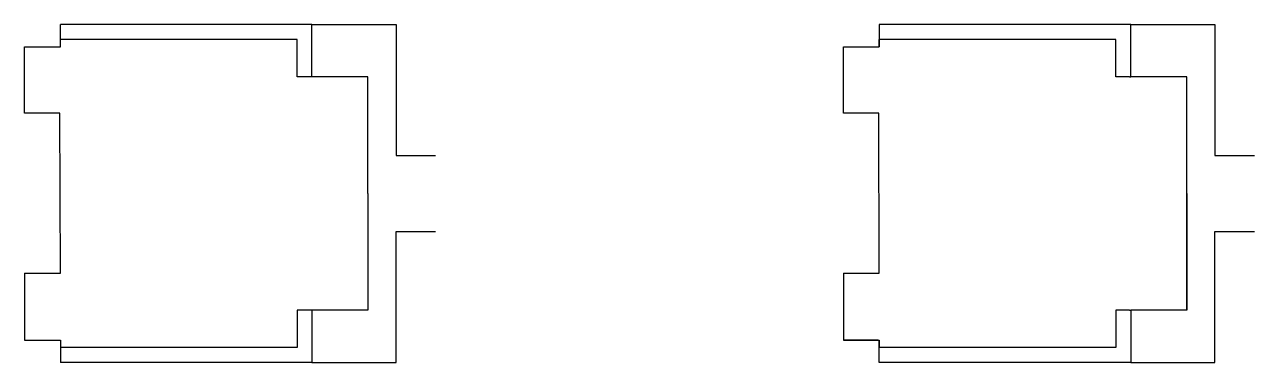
# Model space of a CAD drawing. Extents: x 30911 to 197454, y 23982 to 69682.
import ezdxf

# ---------------------------------------------------------------- set-up
doc = ezdxf.new("R2010")
doc.units = 0
doc.header["$LTSCALE"] = 1000
doc.header["$MEASUREMENT"] = 0
doc.layers.add('00景观层', color=10, linetype='Continuous')

msp = doc.modelspace()

# ---------------------------------------------------------------- linework, layer by layer
at = {"layer": '00景观层', "color": 7}
msp.add_line((146504, 26982), (146654, 26982), dxfattribs=at)
at = {"layer": '00景观层', "color": 7, "flags": 128}
for points in [[(30911, 57682), (30911, 66682), (35761, 66682), (35761, 69682)], [(69811, 62632), (69811, 69682), (35761, 69682)], [(69811, 69682), (81211, 69682), (81211, 51982), (86561, 51982)], [(180704, 62632), (180704, 69682), (146654, 69682)], [(146654, 69682), (146654, 66682)], [(180704, 69682), (192104, 69682), (192104, 51982), (197454, 51982)], [(180704, 69532), (180704, 69682)], [(69811, 62632), (67811, 62632), (67811, 67682), (35761, 67682)], [(141804, 62332), (141804, 66682), (146654, 66682), (146654, 67682)], [(178704, 62632), (178704, 67682), (146654, 67682)], [(180554, 62632), (178704, 62632), (178704, 67682), (146654, 67682)], [(178704, 67683), (148854, 67683)], [(178704, 67683), (148854, 67683)], [(77411, 46832), (77411, 62632), (69811, 62632)], [(141804, 57682), (141804, 62332)], [(180554, 62632), (180704, 62632)], [(188304, 46832), (188304, 62632), (180704, 62632)], [(30911, 36032), (35758, 36032), (35696, 57682), (30911, 57682)], [(141804, 36032), (146651, 36032), (146590, 57682), (141804, 57682)], [(77411, 46832), (77411, 31032), (69811, 31032)], [(188304, 46832), (188304, 31032), (180704, 31032)], [(188304, 31032), (188304, 46832)], [(69811, 23982), (81211, 23982), (81211, 41682), (86561, 41682)], [(180704, 23982), (192104, 23982), (192104, 41682), (197454, 41682)], [(30911, 36032), (30911, 26982), (35761, 26982), (35761, 23982)], [(141804, 36032), (141804, 31332)], [(69811, 31032), (69811, 23982), (35761, 23982)], [(69811, 31032), (67811, 31032), (67811, 25982), (35761, 25982)], [(141804, 31332), (141804, 26982), (146654, 26982), (146654, 25982)], [(180704, 31032), (180704, 23982), (146654, 23982)], [(178704, 31032), (178704, 25982), (146654, 25982)], [(180554, 31032), (178704, 31032), (178704, 25982), (146654, 25982)], [(180554, 31032), (180704, 31032)], [(146504, 26982), (141804, 26982)], [(146654, 23982), (146654, 26982)], [(178704, 25982), (148854, 25982)], [(180704, 24132), (180704, 23982)]]:
    msp.add_lwpolyline(points, dxfattribs=at)

doc.saveas('drawing.dxf')
